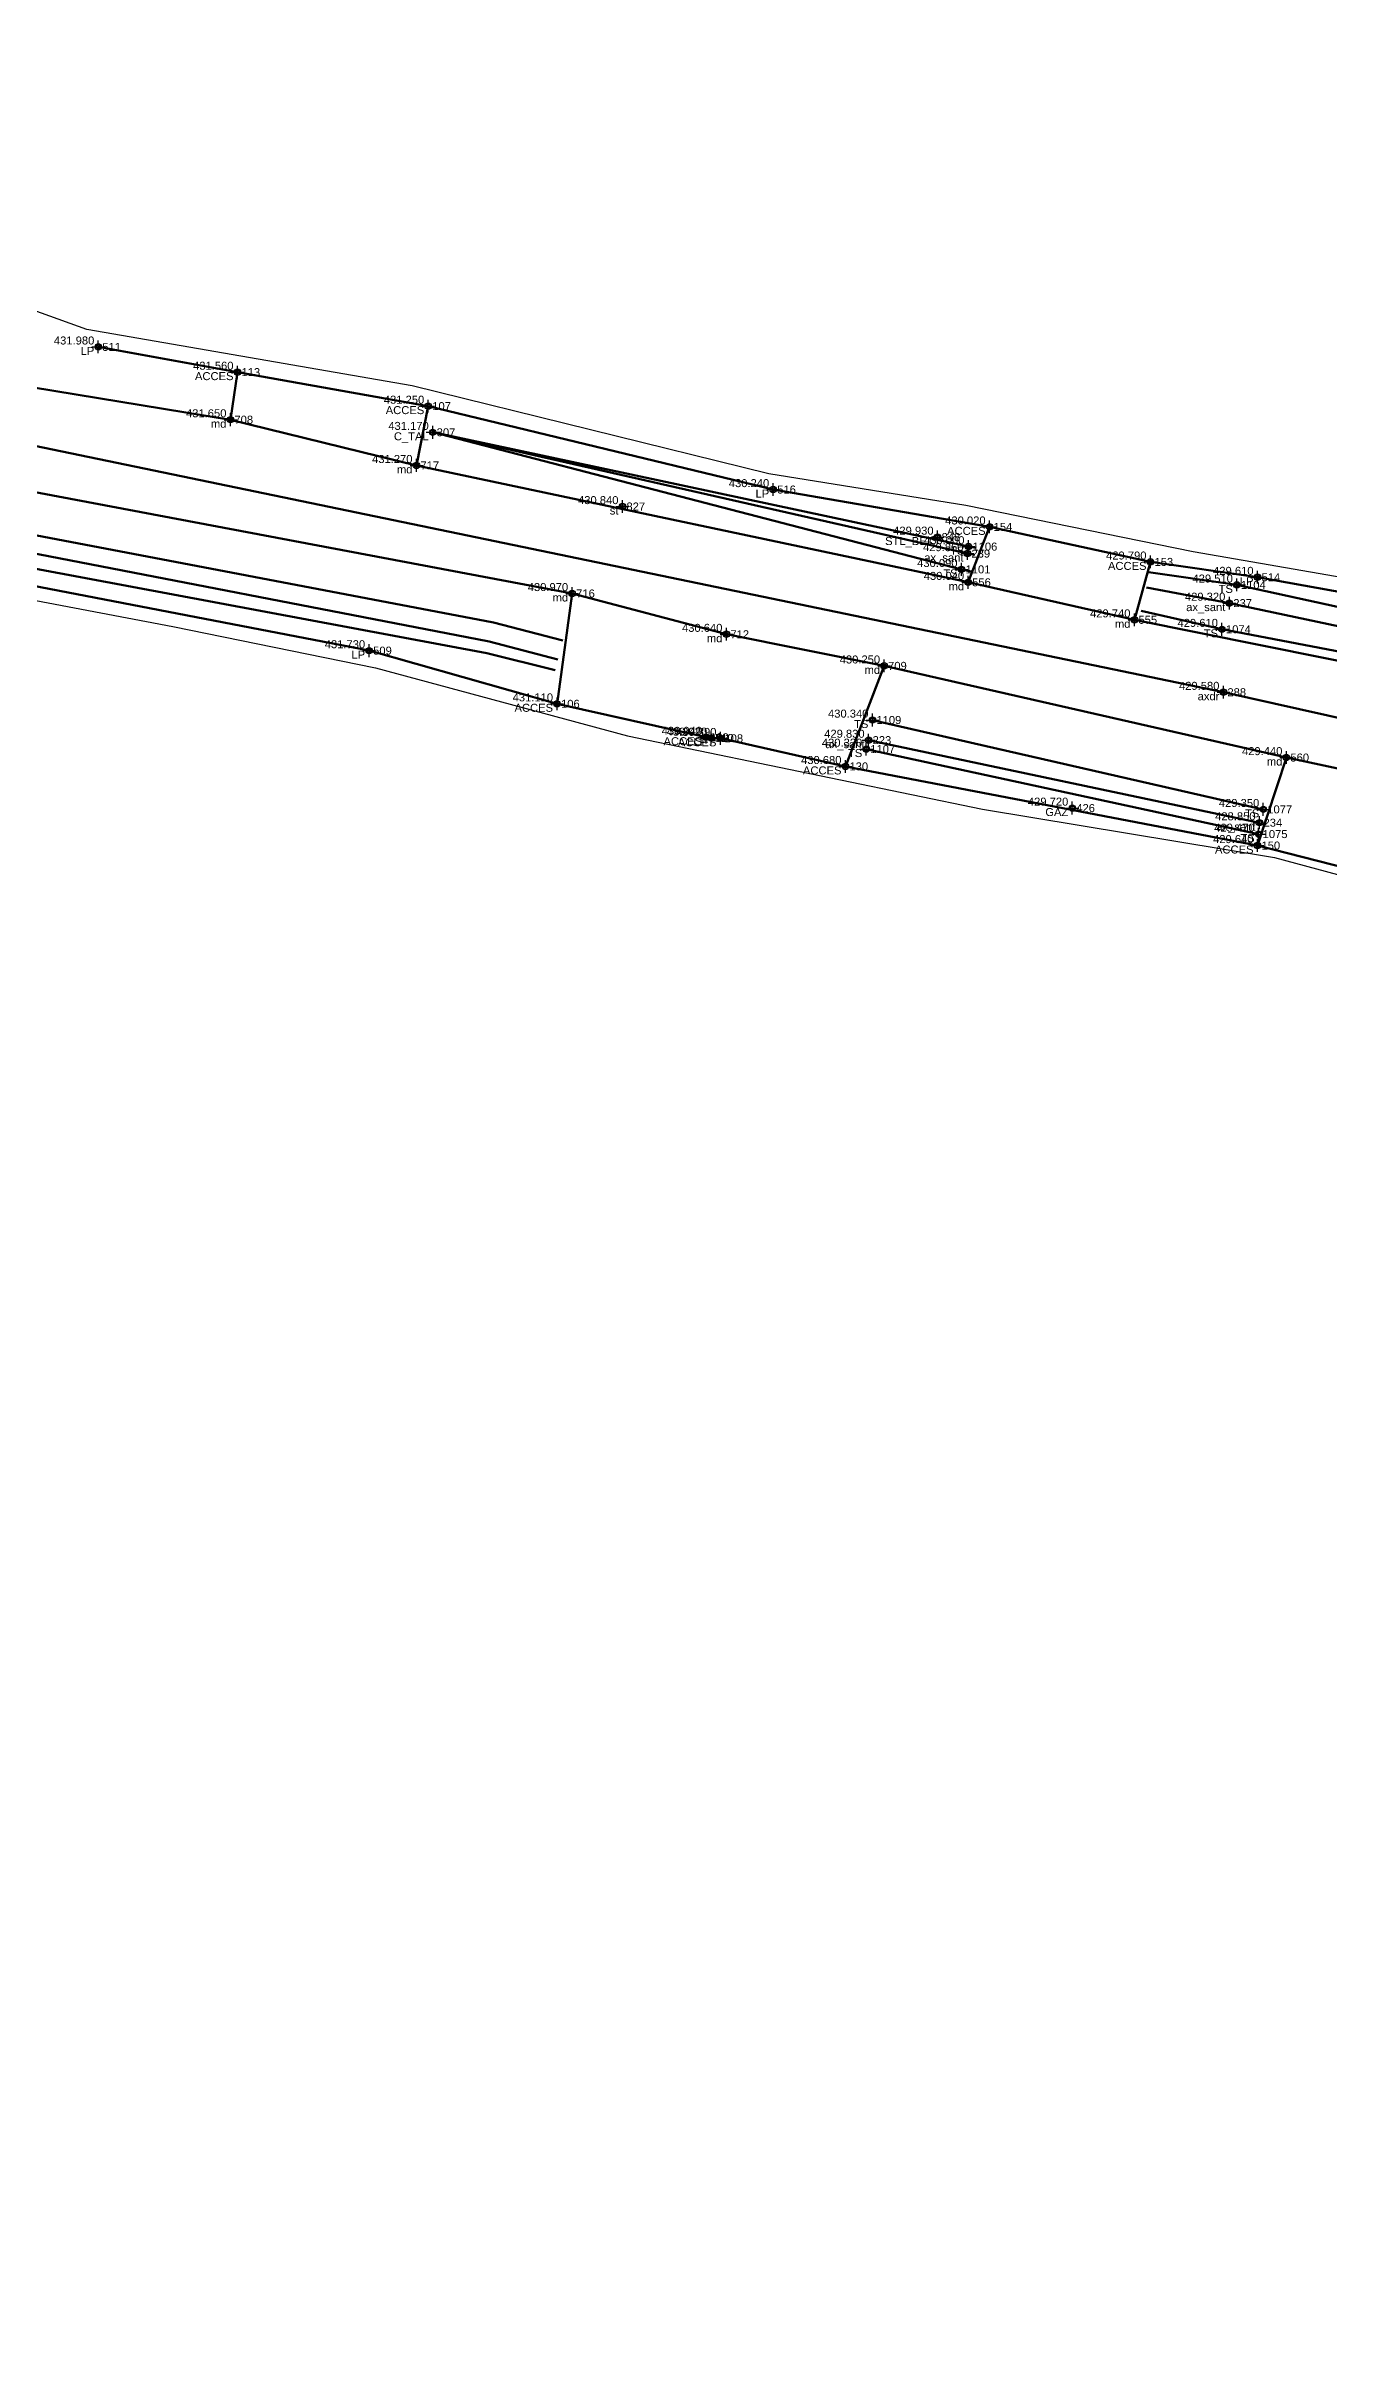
# Model space of a CAD drawing. Extents: x 396921 to 401273, y 555385 to 556691.
# Drawn here: x 397087.5 to 397127.6, y 556612.1 to 556683.8 of the extents above; entities that cross this region are included whole.
import ezdxf
from ezdxf.enums import TextEntityAlignment as Align

# ---------------------------------------------------------------- set-up
doc = ezdxf.new("R2010")
doc.units = 0
doc.header["$PDMODE"] = 34
doc.header["$PDSIZE"] = 0.2
for name, color, linetype in [('Boundary', 30, 'Continuous'), ('TOPO_CERC', 1, 'Continuous'), ('TOPO_CODE', 7, 'Continuous'), ('TOPO_ELEVATION', 7, 'Continuous'), ('TOPO_POINT_ID', 7, 'Continuous'), ('TOPO_POINTS', 7, 'Continuous'), ('TOPO_SYMBOL', 1, 'Continuous')]:
    doc.layers.add(name, color=color, linetype=linetype)
doc.layers.add('RO-LINES-LIN', color=7, linetype='Continuous', lineweight=25)
doc.styles.get("Standard").update_dxf_attribs({"font": 'arial.ttf'})

# ---------------------------------------------------------------- blocks, each defined once
blk = doc.blocks.new('PUNCTOPO')
at = {"layer": 'TOPO_CERC'}
blk.add_circle((0, 0), 0.25, dxfattribs=at)
at = {"layer": 'TOPO_SYMBOL'}
blk.add_point((0, 0), dxfattribs=at)

msp = doc.modelspace()

# ---------------------------------------------------------------- linework, layer by layer
at = {"layer": 'Boundary'}
for points in [[(397390.399, 556632.578), (397356.519, 556643.552), (397324.524, 556655.064), (397305.356, 556659.811), (397263.768, 556669.917), (397237.952, 556675.441), (397232.415, 556676.579), (397228.374, 556671.221), (397225.482, 556672.412), (397208.629, 556666.324), (397187.514, 556659.938), (397167.587, 556660.448), (397154.639, 556662.361), (397146.898, 556663.891), (397123.352, 556667.975), (397116.249, 556669.421), (397110.095, 556670.414), (397098.96, 556673.16), (397088.794, 556674.922), (397085.063, 556676.265)], [(397080.832, 556667.663), (397091.479, 556665.646), (397097.806, 556664.354), (397105.684, 556662.23), (397116.771, 556659.93), (397125.889, 556658.424), (397136.922, 556655.441), (397143.96, 556653.593), (397148.975, 556652.289), (397161.339, 556649.919), (397165.412, 556649.78), (397187.334, 556650.397), (397193.286, 556650.672), (397208.428, 556652.125), (397214.406, 556652.655), (397230.791, 556654.117)]]:
    msp.add_lwpolyline(points, dxfattribs=at)
at = {"layer": 'RO-LINES-LIN', "lineweight": 50}
for points in [[(397422.389, 556612.098, 403.37), (397362.233, 556633.672, 407.49), (397323.4, 556647.15, 410.92), (397301.82, 556652.167, 412.53), (397288.032, 556655.693, 413.73), (397275.785, 556658.077, 414.92), (397251.177, 556662.586, 417.88), (397244.36, 556663.188, 418.67), (397232.668, 556662.459, 419.94), (397207.011, 556657.761, 422.19), (397187.117, 556655.703, 423.93), (397149.289, 556657.998, 427.68), (397124.293, 556663.588, 429.58), (397086.569, 556671.417, 432.33), (397058.919, 556672.151, 434.85), (397051.505, 556671.579, 435.43), (397026.182, 556669.28, 437.08), (396989.486, 556677.616, 438.9), (396979.834, 556678.246, 439.48), (396949.033, 556683.784, 440.81)], [(397093.501, 556673.59, 431.56), (397089.154, 556674.379, 431.98)], [(397099.459, 556672.528, 431.25), (397099.091, 556670.676, 431.27), (397093.281, 556672.104, 431.65), (397093.501, 556673.59, 431.56), (397099.459, 556672.528, 431.25)], [(397086.365, 556673.234, 432.34), (397093.281, 556672.104, 431.65), (397099.091, 556670.676, 431.27), (397116.32, 556667.023, 430.04), (397121.515, 556665.852, 429.74), (397149.214, 556660.275, 427.74), (397155.085, 556658.902, 427.18), (397187.257, 556657.509, 423.91), (397206.468, 556659.766, 422.19), (397225.345, 556663.419, 420.63), (397232.44, 556664.817, 420), (397238.234, 556666.087, 419.41), (397244.082, 556665.437, 418.76), (397253.348, 556664.962, 417.67), (397260.555, 556663.39, 416.8), (397271.549, 556661.259, 415.44), (397274.129, 556661.608, 415.08), (397275.161, 556665.656, 415.07)], [(397116.991, 556668.755, 430.02), (397110.233, 556669.922, 430.24), (397099.459, 556672.528, 431.25)], [(397099.598, 556671.71, 431.17), (397116.33, 556668.139, 430), (397116.566, 556668.105, 429.986)], [(397099.598, 556671.71, 431.17), (397116.299, 556667.921, 429.86), (397116.533, 556667.877, 429.845)], [(397116.414, 556667.358, 430.072), (397116.115, 556667.427, 430.09), (397099.598, 556671.71, 431.17)], [(397075.435, 556670.645, 433.52), (397079.849, 556669.995, 433.05), (397086.089, 556668.705, 432.26), (397101.493, 556665.764, 431.181), (397103.662, 556665.206, 431.027)], [(397075.452, 556670.188, 432.98), (397079.929, 556669.535, 432.55), (397085.972, 556668.148, 431.85), (397101.361, 556665.169, 430.716), (397103.509, 556664.611, 430.555)], [(397232.803, 556660.136, 420), (397226.234, 556658.389, 420.62), (397212.974, 556656.575, 421.68), (397207.175, 556656.004, 422.17), (397193.178, 556654.417, 423.38), (397187.087, 556653.84, 423.94), (397165.416, 556653.916, 426.03), (397161.484, 556654.268, 426.46), (397155.333, 556655.138, 427.05), (397149.428, 556656.075, 427.66), (397144.549, 556657.212, 428.07), (397130.489, 556660.645, 429.15), (397126.26, 556661.548, 429.44), (397113.696, 556664.412, 430.25), (397108.771, 556665.4, 430.64), (397103.953, 556666.674, 430.97), (397086.411, 556669.988, 432.31)], [(397103.423, 556664.273, 431.128), (397101.288, 556664.813, 431.305), (397085.855, 556667.698, 432.57), (397079.888, 556669.076, 433.12), (397075.392, 556669.732, 433.52)], [(397103.481, 556663.227, 431.11), (397097.613, 556664.888, 431.73), (397085.343, 556667.254, 433.14), (397080.538, 556668.192, 433.26), (397075.049, 556668.327, 434.07)], [(397116.32, 556667.023, 430.04), (397116.991, 556668.755, 430.02), (397122.016, 556667.66, 429.79), (397121.515, 556665.852, 429.74)], [(397149.206, 556662.893, 427.93), (397125.359, 556667.181, 429.61), (397122.016, 556667.66, 429.79)], [(397121.957, 556667.335, 429.671), (397124.714, 556666.941, 429.51), (397148.867, 556661.66, 427.78)], [(397113.696, 556664.412, 430.25), (397112.489, 556661.27, 430.68), (397108.584, 556662.148, 430.89), (397108.292, 556662.157, 430.92), (397108.135, 556662.182, 430.94), (397103.481, 556663.227, 431.11), (397103.953, 556666.674, 430.97)], [(397121.89, 556666.863, 429.491), (397124.478, 556666.373, 429.32), (397148.823, 556661.203, 427.41)], [(397148.866, 556660.846, 427.7), (397124.247, 556665.555, 429.61), (397121.723, 556666.136, 429.759)], [(397113.331, 556662.72, 430.34), (397125.538, 556659.928, 429.35)], [(397113.212, 556662.091, 429.83), (397125.421, 556659.512, 428.85)], [(397125.358, 556658.799, 429.64), (397112.489, 556661.27, 430.68), (397112.489, 556661.27, 430.68), (397112.489, 556661.27, 430.68)], [(397125.393, 556659.156, 429.47), (397113.139, 556661.812, 430.32)], [(397130.489, 556660.645, 429.15), (397129.55, 556657.722, 429.56), (397125.358, 556658.799, 429.64), (397126.26, 556661.548, 429.44)]]:
    msp.add_polyline3d(points, dxfattribs=at)

# ---------------------------------------------------------------- block references
at = {"layer": 'TOPO_POINTS'}
ref = msp.add_blockref('PUNCTOPO', (397089.154, 556674.379, 431.98), dxfattribs=dict(at, xscale=0.25, yscale=0.25, zscale=0.25))
ref.add_attrib('POINT', '511', dxfattribs={"layer": 'TOPO_POINT_ID', "height": 0.25}).set_placement((397089.279, 556674.379, 431.98), align=Align.MIDDLE_LEFT)
ref.add_attrib('ELEVATION', '431.980', dxfattribs={"layer": 'TOPO_ELEVATION', "height": 0.25}).set_placement((397089.029, 556674.379, 431.98), align=Align.BOTTOM_RIGHT)
ref.add_attrib('CODE', 'LP', dxfattribs={"layer": 'TOPO_CODE', "height": 0.25}).set_placement((397089.029, 556674.379, 431.98), align=Align.TOP_RIGHT)
ref = msp.add_blockref('PUNCTOPO', (397093.501, 556673.59, 431.56), dxfattribs=dict(at, xscale=0.25, yscale=0.25, zscale=0.25))
ref.add_attrib('POINT', '113', dxfattribs={"layer": 'TOPO_POINT_ID', "height": 0.25}).set_placement((397093.626, 556673.59, 431.56), align=Align.MIDDLE_LEFT)
ref.add_attrib('ELEVATION', '431.560', dxfattribs={"layer": 'TOPO_ELEVATION', "height": 0.25}).set_placement((397093.376, 556673.59, 431.56), align=Align.BOTTOM_RIGHT)
ref.add_attrib('CODE', 'ACCES', dxfattribs={"layer": 'TOPO_CODE', "height": 0.25}).set_placement((397093.376, 556673.59, 431.56), align=Align.TOP_RIGHT)
ref = msp.add_blockref('PUNCTOPO', (397099.459, 556672.528, 431.25), dxfattribs=dict(at, xscale=0.25, yscale=0.25, zscale=0.25))
ref.add_attrib('POINT', '107', dxfattribs={"layer": 'TOPO_POINT_ID', "height": 0.25}).set_placement((397099.584, 556672.528, 431.25), align=Align.MIDDLE_LEFT)
ref.add_attrib('ELEVATION', '431.250', dxfattribs={"layer": 'TOPO_ELEVATION', "height": 0.25}).set_placement((397099.334, 556672.528, 431.25), align=Align.BOTTOM_RIGHT)
ref.add_attrib('CODE', 'ACCES', dxfattribs={"layer": 'TOPO_CODE', "height": 0.25}).set_placement((397099.334, 556672.528, 431.25), align=Align.TOP_RIGHT)
ref = msp.add_blockref('PUNCTOPO', (397093.281, 556672.104, 431.65), dxfattribs=dict(at, xscale=0.25, yscale=0.25, zscale=0.25))
ref.add_attrib('POINT', '708', dxfattribs={"layer": 'TOPO_POINT_ID', "height": 0.25}).set_placement((397093.406, 556672.104, 431.65), align=Align.MIDDLE_LEFT)
ref.add_attrib('ELEVATION', '431.650', dxfattribs={"layer": 'TOPO_ELEVATION', "height": 0.25}).set_placement((397093.156, 556672.104, 431.65), align=Align.BOTTOM_RIGHT)
ref.add_attrib('CODE', 'md', dxfattribs={"layer": 'TOPO_CODE', "height": 0.25}).set_placement((397093.156, 556672.104, 431.65), align=Align.TOP_RIGHT)
ref = msp.add_blockref('PUNCTOPO', (397099.598, 556671.71, 431.17), dxfattribs=dict(at, xscale=0.25, yscale=0.25, zscale=0.25))
ref.add_attrib('POINT', '307', dxfattribs={"layer": 'TOPO_POINT_ID', "height": 0.25}).set_placement((397099.723, 556671.71, 431.17), align=Align.MIDDLE_LEFT)
ref.add_attrib('ELEVATION', '431.170', dxfattribs={"layer": 'TOPO_ELEVATION', "height": 0.25}).set_placement((397099.473, 556671.71, 431.17), align=Align.BOTTOM_RIGHT)
ref.add_attrib('CODE', 'C_TAL', dxfattribs={"layer": 'TOPO_CODE', "height": 0.25}).set_placement((397099.473, 556671.71, 431.17), align=Align.TOP_RIGHT)
ref = msp.add_blockref('PUNCTOPO', (397099.091, 556670.676, 431.27), dxfattribs=dict(at, xscale=0.25, yscale=0.25, zscale=0.25))
ref.add_attrib('POINT', '717', dxfattribs={"layer": 'TOPO_POINT_ID', "height": 0.25}).set_placement((397099.216, 556670.676, 431.27), align=Align.MIDDLE_LEFT)
ref.add_attrib('ELEVATION', '431.270', dxfattribs={"layer": 'TOPO_ELEVATION', "height": 0.25}).set_placement((397098.966, 556670.676, 431.27), align=Align.BOTTOM_RIGHT)
ref.add_attrib('CODE', 'md', dxfattribs={"layer": 'TOPO_CODE', "height": 0.25}).set_placement((397098.966, 556670.676, 431.27), align=Align.TOP_RIGHT)
ref = msp.add_blockref('PUNCTOPO', (397110.233, 556669.922, 430.24), dxfattribs=dict(at, xscale=0.25, yscale=0.25, zscale=0.25))
ref.add_attrib('POINT', '516', dxfattribs={"layer": 'TOPO_POINT_ID', "height": 0.25}).set_placement((397110.358, 556669.922, 430.24), align=Align.MIDDLE_LEFT)
ref.add_attrib('ELEVATION', '430.240', dxfattribs={"layer": 'TOPO_ELEVATION', "height": 0.25}).set_placement((397110.108, 556669.922, 430.24), align=Align.BOTTOM_RIGHT)
ref.add_attrib('CODE', 'LP', dxfattribs={"layer": 'TOPO_CODE', "height": 0.25}).set_placement((397110.108, 556669.922, 430.24), align=Align.TOP_RIGHT)
ref = msp.add_blockref('PUNCTOPO', (397105.524, 556669.391, 430.84), dxfattribs=dict(at, xscale=0.25, yscale=0.25, zscale=0.25))
ref.add_attrib('POINT', '827', dxfattribs={"layer": 'TOPO_POINT_ID', "height": 0.25}).set_placement((397105.649, 556669.391, 430.84), align=Align.MIDDLE_LEFT)
ref.add_attrib('ELEVATION', '430.840', dxfattribs={"layer": 'TOPO_ELEVATION', "height": 0.25}).set_placement((397105.399, 556669.391, 430.84), align=Align.BOTTOM_RIGHT)
ref.add_attrib('CODE', 'st', dxfattribs={"layer": 'TOPO_CODE', "height": 0.25}).set_placement((397105.399, 556669.391, 430.84), align=Align.TOP_RIGHT)
ref = msp.add_blockref('PUNCTOPO', (397116.991, 556668.755, 430.02), dxfattribs=dict(at, xscale=0.25, yscale=0.25, zscale=0.25))
ref.add_attrib('POINT', '154', dxfattribs={"layer": 'TOPO_POINT_ID', "height": 0.25}).set_placement((397117.116, 556668.755, 430.02), align=Align.MIDDLE_LEFT)
ref.add_attrib('ELEVATION', '430.020', dxfattribs={"layer": 'TOPO_ELEVATION', "height": 0.25}).set_placement((397116.866, 556668.755, 430.02), align=Align.BOTTOM_RIGHT)
ref.add_attrib('CODE', 'ACCES', dxfattribs={"layer": 'TOPO_CODE', "height": 0.25}).set_placement((397116.866, 556668.755, 430.02), align=Align.TOP_RIGHT)
ref = msp.add_blockref('PUNCTOPO', (397115.366, 556668.437, 429.93), dxfattribs=dict(at, xscale=0.25, yscale=0.25, zscale=0.25))
ref.add_attrib('POINT', '848', dxfattribs={"layer": 'TOPO_POINT_ID', "height": 0.25}).set_placement((397115.491, 556668.437, 429.93), align=Align.MIDDLE_LEFT)
ref.add_attrib('ELEVATION', '429.930', dxfattribs={"layer": 'TOPO_ELEVATION', "height": 0.25}).set_placement((397115.241, 556668.437, 429.93), align=Align.BOTTOM_RIGHT)
ref.add_attrib('CODE', 'STL_BET', dxfattribs={"layer": 'TOPO_CODE', "height": 0.25}).set_placement((397115.241, 556668.437, 429.93), align=Align.TOP_RIGHT)
ref = msp.add_blockref('PUNCTOPO', (397116.33, 556668.139, 430), dxfattribs=dict(at, xscale=0.25, yscale=0.25, zscale=0.25))
ref.add_attrib('POINT', '1106', dxfattribs={"layer": 'TOPO_POINT_ID', "height": 0.25}).set_placement((397116.455, 556668.139, 430), align=Align.MIDDLE_LEFT)
ref.add_attrib('ELEVATION', '430.000', dxfattribs={"layer": 'TOPO_ELEVATION', "height": 0.25}).set_placement((397116.205, 556668.139, 430), align=Align.BOTTOM_RIGHT)
ref.add_attrib('CODE', 'TS', dxfattribs={"layer": 'TOPO_CODE', "height": 0.25}).set_placement((397116.205, 556668.139, 430), align=Align.TOP_RIGHT)
ref = msp.add_blockref('PUNCTOPO', (397116.115, 556667.427, 430.09), dxfattribs=dict(at, xscale=0.25, yscale=0.25, zscale=0.25))
ref.add_attrib('POINT', '1101', dxfattribs={"layer": 'TOPO_POINT_ID', "height": 0.25}).set_placement((397116.24, 556667.427, 430.09), align=Align.MIDDLE_LEFT)
ref.add_attrib('ELEVATION', '430.090', dxfattribs={"layer": 'TOPO_ELEVATION', "height": 0.25}).set_placement((397115.99, 556667.427, 430.09), align=Align.BOTTOM_RIGHT)
ref.add_attrib('CODE', 'TS', dxfattribs={"layer": 'TOPO_CODE', "height": 0.25}).set_placement((397115.99, 556667.427, 430.09), align=Align.TOP_RIGHT)
ref = msp.add_blockref('PUNCTOPO', (397116.299, 556667.921, 429.86), dxfattribs=dict(at, xscale=0.25, yscale=0.25, zscale=0.25))
ref.add_attrib('POINT', '239', dxfattribs={"layer": 'TOPO_POINT_ID', "height": 0.25}).set_placement((397116.424, 556667.921, 429.86), align=Align.MIDDLE_LEFT)
ref.add_attrib('ELEVATION', '429.860', dxfattribs={"layer": 'TOPO_ELEVATION', "height": 0.25}).set_placement((397116.174, 556667.921, 429.86), align=Align.BOTTOM_RIGHT)
ref.add_attrib('CODE', 'ax_sant', dxfattribs={"layer": 'TOPO_CODE', "height": 0.25}).set_placement((397116.174, 556667.921, 429.86), align=Align.TOP_RIGHT)
ref = msp.add_blockref('PUNCTOPO', (397122.016, 556667.66, 429.79), dxfattribs=dict(at, xscale=0.25, yscale=0.25, zscale=0.25))
ref.add_attrib('POINT', '153', dxfattribs={"layer": 'TOPO_POINT_ID', "height": 0.25}).set_placement((397122.141, 556667.66, 429.79), align=Align.MIDDLE_LEFT)
ref.add_attrib('ELEVATION', '429.790', dxfattribs={"layer": 'TOPO_ELEVATION', "height": 0.25}).set_placement((397121.891, 556667.66, 429.79), align=Align.BOTTOM_RIGHT)
ref.add_attrib('CODE', 'ACCES', dxfattribs={"layer": 'TOPO_CODE', "height": 0.25}).set_placement((397121.891, 556667.66, 429.79), align=Align.TOP_RIGHT)
ref = msp.add_blockref('PUNCTOPO', (397103.953, 556666.674, 430.97), dxfattribs=dict(at, xscale=0.25, yscale=0.25, zscale=0.25))
ref.add_attrib('POINT', '716', dxfattribs={"layer": 'TOPO_POINT_ID', "height": 0.25}).set_placement((397104.078, 556666.674, 430.97), align=Align.MIDDLE_LEFT)
ref.add_attrib('ELEVATION', '430.970', dxfattribs={"layer": 'TOPO_ELEVATION', "height": 0.25}).set_placement((397103.828, 556666.674, 430.97), align=Align.BOTTOM_RIGHT)
ref.add_attrib('CODE', 'md', dxfattribs={"layer": 'TOPO_CODE', "height": 0.25}).set_placement((397103.828, 556666.674, 430.97), align=Align.TOP_RIGHT)
ref = msp.add_blockref('PUNCTOPO', (397116.32, 556667.023, 430.04), dxfattribs=dict(at, xscale=0.25, yscale=0.25, zscale=0.25))
ref.add_attrib('POINT', '556', dxfattribs={"layer": 'TOPO_POINT_ID', "height": 0.25}).set_placement((397116.445, 556667.023, 430.04), align=Align.MIDDLE_LEFT)
ref.add_attrib('ELEVATION', '430.040', dxfattribs={"layer": 'TOPO_ELEVATION', "height": 0.25}).set_placement((397116.195, 556667.023, 430.04), align=Align.BOTTOM_RIGHT)
ref.add_attrib('CODE', 'md', dxfattribs={"layer": 'TOPO_CODE', "height": 0.25}).set_placement((397116.195, 556667.023, 430.04), align=Align.TOP_RIGHT)
ref = msp.add_blockref('PUNCTOPO', (397124.714, 556666.941, 429.51), dxfattribs=dict(at, xscale=0.25, yscale=0.25, zscale=0.25))
ref.add_attrib('POINT', '1104', dxfattribs={"layer": 'TOPO_POINT_ID', "height": 0.25}).set_placement((397124.839, 556666.941, 429.51), align=Align.MIDDLE_LEFT)
ref.add_attrib('ELEVATION', '429.510', dxfattribs={"layer": 'TOPO_ELEVATION', "height": 0.25}).set_placement((397124.589, 556666.941, 429.51), align=Align.BOTTOM_RIGHT)
ref.add_attrib('CODE', 'TS', dxfattribs={"layer": 'TOPO_CODE', "height": 0.25}).set_placement((397124.589, 556666.941, 429.51), align=Align.TOP_RIGHT)
ref = msp.add_blockref('PUNCTOPO', (397125.359, 556667.181, 429.61), dxfattribs=dict(at, xscale=0.25, yscale=0.25, zscale=0.25))
ref.add_attrib('POINT', '514', dxfattribs={"layer": 'TOPO_POINT_ID', "height": 0.25}).set_placement((397125.484, 556667.181, 429.61), align=Align.MIDDLE_LEFT)
ref.add_attrib('ELEVATION', '429.610', dxfattribs={"layer": 'TOPO_ELEVATION', "height": 0.25}).set_placement((397125.234, 556667.181, 429.61), align=Align.BOTTOM_RIGHT)
ref.add_attrib('CODE', 'LP', dxfattribs={"layer": 'TOPO_CODE', "height": 0.25}).set_placement((397125.234, 556667.181, 429.61), align=Align.TOP_RIGHT)
ref = msp.add_blockref('PUNCTOPO', (397121.515, 556665.852, 429.74), dxfattribs=dict(at, xscale=0.25, yscale=0.25, zscale=0.25))
ref.add_attrib('POINT', '555', dxfattribs={"layer": 'TOPO_POINT_ID', "height": 0.25}).set_placement((397121.64, 556665.852, 429.74), align=Align.MIDDLE_LEFT)
ref.add_attrib('ELEVATION', '429.740', dxfattribs={"layer": 'TOPO_ELEVATION', "height": 0.25}).set_placement((397121.39, 556665.852, 429.74), align=Align.BOTTOM_RIGHT)
ref.add_attrib('CODE', 'md', dxfattribs={"layer": 'TOPO_CODE', "height": 0.25}).set_placement((397121.39, 556665.852, 429.74), align=Align.TOP_RIGHT)
ref = msp.add_blockref('PUNCTOPO', (397124.478, 556666.373, 429.32), dxfattribs=dict(at, xscale=0.25, yscale=0.25, zscale=0.25))
ref.add_attrib('POINT', '237', dxfattribs={"layer": 'TOPO_POINT_ID', "height": 0.25}).set_placement((397124.603, 556666.373, 429.32), align=Align.MIDDLE_LEFT)
ref.add_attrib('ELEVATION', '429.320', dxfattribs={"layer": 'TOPO_ELEVATION', "height": 0.25}).set_placement((397124.353, 556666.373, 429.32), align=Align.BOTTOM_RIGHT)
ref.add_attrib('CODE', 'ax_sant', dxfattribs={"layer": 'TOPO_CODE', "height": 0.25}).set_placement((397124.353, 556666.373, 429.32), align=Align.TOP_RIGHT)
ref = msp.add_blockref('PUNCTOPO', (397108.771, 556665.4, 430.64), dxfattribs=dict(at, xscale=0.25, yscale=0.25, zscale=0.25))
ref.add_attrib('POINT', '712', dxfattribs={"layer": 'TOPO_POINT_ID', "height": 0.25}).set_placement((397108.896, 556665.4, 430.64), align=Align.MIDDLE_LEFT)
ref.add_attrib('ELEVATION', '430.640', dxfattribs={"layer": 'TOPO_ELEVATION', "height": 0.25}).set_placement((397108.646, 556665.4, 430.64), align=Align.BOTTOM_RIGHT)
ref.add_attrib('CODE', 'md', dxfattribs={"layer": 'TOPO_CODE', "height": 0.25}).set_placement((397108.646, 556665.4, 430.64), align=Align.TOP_RIGHT)
ref = msp.add_blockref('PUNCTOPO', (397124.247, 556665.555, 429.61), dxfattribs=dict(at, xscale=0.25, yscale=0.25, zscale=0.25))
ref.add_attrib('POINT', '1074', dxfattribs={"layer": 'TOPO_POINT_ID', "height": 0.25}).set_placement((397124.372, 556665.555, 429.61), align=Align.MIDDLE_LEFT)
ref.add_attrib('ELEVATION', '429.610', dxfattribs={"layer": 'TOPO_ELEVATION', "height": 0.25}).set_placement((397124.122, 556665.555, 429.61), align=Align.BOTTOM_RIGHT)
ref.add_attrib('CODE', 'TS', dxfattribs={"layer": 'TOPO_CODE', "height": 0.25}).set_placement((397124.122, 556665.555, 429.61), align=Align.TOP_RIGHT)
ref = msp.add_blockref('PUNCTOPO', (397097.613, 556664.888, 431.73), dxfattribs=dict(at, xscale=0.25, yscale=0.25, zscale=0.25))
ref.add_attrib('POINT', '509', dxfattribs={"layer": 'TOPO_POINT_ID', "height": 0.25}).set_placement((397097.738, 556664.888, 431.73), align=Align.MIDDLE_LEFT)
ref.add_attrib('ELEVATION', '431.730', dxfattribs={"layer": 'TOPO_ELEVATION', "height": 0.25}).set_placement((397097.488, 556664.888, 431.73), align=Align.BOTTOM_RIGHT)
ref.add_attrib('CODE', 'LP', dxfattribs={"layer": 'TOPO_CODE', "height": 0.25}).set_placement((397097.488, 556664.888, 431.73), align=Align.TOP_RIGHT)
ref = msp.add_blockref('PUNCTOPO', (397113.696, 556664.412, 430.25), dxfattribs=dict(at, xscale=0.25, yscale=0.25, zscale=0.25))
ref.add_attrib('POINT', '709', dxfattribs={"layer": 'TOPO_POINT_ID', "height": 0.25}).set_placement((397113.821, 556664.412, 430.25), align=Align.MIDDLE_LEFT)
ref.add_attrib('ELEVATION', '430.250', dxfattribs={"layer": 'TOPO_ELEVATION', "height": 0.25}).set_placement((397113.571, 556664.412, 430.25), align=Align.BOTTOM_RIGHT)
ref.add_attrib('CODE', 'md', dxfattribs={"layer": 'TOPO_CODE', "height": 0.25}).set_placement((397113.571, 556664.412, 430.25), align=Align.TOP_RIGHT)
ref = msp.add_blockref('PUNCTOPO', (397103.481, 556663.227, 431.11), dxfattribs=dict(at, xscale=0.25, yscale=0.25, zscale=0.25))
ref.add_attrib('POINT', '106', dxfattribs={"layer": 'TOPO_POINT_ID', "height": 0.25}).set_placement((397103.606, 556663.227, 431.11), align=Align.MIDDLE_LEFT)
ref.add_attrib('ELEVATION', '431.110', dxfattribs={"layer": 'TOPO_ELEVATION', "height": 0.25}).set_placement((397103.356, 556663.227, 431.11), align=Align.BOTTOM_RIGHT)
ref.add_attrib('CODE', 'ACCES', dxfattribs={"layer": 'TOPO_CODE', "height": 0.25}).set_placement((397103.356, 556663.227, 431.11), align=Align.TOP_RIGHT)
ref = msp.add_blockref('PUNCTOPO', (397124.293, 556663.588, 429.58), dxfattribs=dict(at, xscale=0.25, yscale=0.25, zscale=0.25))
ref.add_attrib('POINT', '288', dxfattribs={"layer": 'TOPO_POINT_ID', "height": 0.25}).set_placement((397124.418, 556663.588, 429.58), align=Align.MIDDLE_LEFT)
ref.add_attrib('ELEVATION', '429.580', dxfattribs={"layer": 'TOPO_ELEVATION', "height": 0.25}).set_placement((397124.168, 556663.588, 429.58), align=Align.BOTTOM_RIGHT)
ref.add_attrib('CODE', 'axdr', dxfattribs={"layer": 'TOPO_CODE', "height": 0.25}).set_placement((397124.168, 556663.588, 429.58), align=Align.TOP_RIGHT)
ref = msp.add_blockref('PUNCTOPO', (397113.331, 556662.72, 430.34), dxfattribs=dict(at, xscale=0.25, yscale=0.25, zscale=0.25))
ref.add_attrib('POINT', '1109', dxfattribs={"layer": 'TOPO_POINT_ID', "height": 0.25}).set_placement((397113.456, 556662.72, 430.34), align=Align.MIDDLE_LEFT)
ref.add_attrib('ELEVATION', '430.340', dxfattribs={"layer": 'TOPO_ELEVATION', "height": 0.25}).set_placement((397113.206, 556662.72, 430.34), align=Align.BOTTOM_RIGHT)
ref.add_attrib('CODE', 'TS', dxfattribs={"layer": 'TOPO_CODE', "height": 0.25}).set_placement((397113.206, 556662.72, 430.34), align=Align.TOP_RIGHT)
ref = msp.add_blockref('PUNCTOPO', (397108.135, 556662.182, 430.94), dxfattribs=dict(at, xscale=0.25, yscale=0.25, zscale=0.25))
ref.add_attrib('POINT', '109', dxfattribs={"layer": 'TOPO_POINT_ID', "height": 0.25}).set_placement((397108.26, 556662.182, 430.94), align=Align.MIDDLE_LEFT)
ref.add_attrib('ELEVATION', '430.940', dxfattribs={"layer": 'TOPO_ELEVATION', "height": 0.25}).set_placement((397108.01, 556662.182, 430.94), align=Align.BOTTOM_RIGHT)
ref.add_attrib('CODE', 'ACCES', dxfattribs={"layer": 'TOPO_CODE', "height": 0.25}).set_placement((397108.01, 556662.182, 430.94), align=Align.TOP_RIGHT)
ref = msp.add_blockref('PUNCTOPO', (397108.292, 556662.157, 430.92), dxfattribs=dict(at, xscale=0.25, yscale=0.25, zscale=0.25))
ref.add_attrib('POINT', '510', dxfattribs={"layer": 'TOPO_POINT_ID', "height": 0.25}).set_placement((397108.417, 556662.157, 430.92), align=Align.MIDDLE_LEFT)
ref.add_attrib('ELEVATION', '430.920', dxfattribs={"layer": 'TOPO_ELEVATION', "height": 0.25}).set_placement((397108.167, 556662.157, 430.92), align=Align.BOTTOM_RIGHT)
ref.add_attrib('CODE', 'LP', dxfattribs={"layer": 'TOPO_CODE', "height": 0.25}).set_placement((397108.167, 556662.157, 430.92), align=Align.TOP_RIGHT)
ref = msp.add_blockref('PUNCTOPO', (397108.584, 556662.148, 430.89), dxfattribs=dict(at, xscale=0.25, yscale=0.25, zscale=0.25))
ref.add_attrib('POINT', '108', dxfattribs={"layer": 'TOPO_POINT_ID', "height": 0.25}).set_placement((397108.709, 556662.148, 430.89), align=Align.MIDDLE_LEFT)
ref.add_attrib('ELEVATION', '430.890', dxfattribs={"layer": 'TOPO_ELEVATION', "height": 0.25}).set_placement((397108.459, 556662.148, 430.89), align=Align.BOTTOM_RIGHT)
ref.add_attrib('CODE', 'ACCES', dxfattribs={"layer": 'TOPO_CODE', "height": 0.25}).set_placement((397108.459, 556662.148, 430.89), align=Align.TOP_RIGHT)
ref = msp.add_blockref('PUNCTOPO', (397113.139, 556661.812, 430.32), dxfattribs=dict(at, xscale=0.25, yscale=0.25, zscale=0.25))
ref.add_attrib('POINT', '1107', dxfattribs={"layer": 'TOPO_POINT_ID', "height": 0.25}).set_placement((397113.264, 556661.812, 430.32), align=Align.MIDDLE_LEFT)
ref.add_attrib('ELEVATION', '430.320', dxfattribs={"layer": 'TOPO_ELEVATION', "height": 0.25}).set_placement((397113.014, 556661.812, 430.32), align=Align.BOTTOM_RIGHT)
ref.add_attrib('CODE', 'TS', dxfattribs={"layer": 'TOPO_CODE', "height": 0.25}).set_placement((397113.014, 556661.812, 430.32), align=Align.TOP_RIGHT)
ref = msp.add_blockref('PUNCTOPO', (397113.212, 556662.091, 429.83), dxfattribs=dict(at, xscale=0.25, yscale=0.25, zscale=0.25))
ref.add_attrib('POINT', '223', dxfattribs={"layer": 'TOPO_POINT_ID', "height": 0.25}).set_placement((397113.337, 556662.091, 429.83), align=Align.MIDDLE_LEFT)
ref.add_attrib('ELEVATION', '429.830', dxfattribs={"layer": 'TOPO_ELEVATION', "height": 0.25}).set_placement((397113.087, 556662.091, 429.83), align=Align.BOTTOM_RIGHT)
ref.add_attrib('CODE', 'ax_sant', dxfattribs={"layer": 'TOPO_CODE', "height": 0.25}).set_placement((397113.087, 556662.091, 429.83), align=Align.TOP_RIGHT)
ref = msp.add_blockref('PUNCTOPO', (397126.26, 556661.548, 429.44), dxfattribs=dict(at, xscale=0.25, yscale=0.25, zscale=0.25))
ref.add_attrib('POINT', '560', dxfattribs={"layer": 'TOPO_POINT_ID', "height": 0.25}).set_placement((397126.385, 556661.548, 429.44), align=Align.MIDDLE_LEFT)
ref.add_attrib('ELEVATION', '429.440', dxfattribs={"layer": 'TOPO_ELEVATION', "height": 0.25}).set_placement((397126.135, 556661.548, 429.44), align=Align.BOTTOM_RIGHT)
ref.add_attrib('CODE', 'md', dxfattribs={"layer": 'TOPO_CODE', "height": 0.25}).set_placement((397126.135, 556661.548, 429.44), align=Align.TOP_RIGHT)
ref = msp.add_blockref('PUNCTOPO', (397112.489, 556661.27, 430.68), dxfattribs=dict(at, xscale=0.25, yscale=0.25, zscale=0.25))
ref.add_attrib('POINT', '130', dxfattribs={"layer": 'TOPO_POINT_ID', "height": 0.25}).set_placement((397112.614, 556661.27, 430.68), align=Align.MIDDLE_LEFT)
ref.add_attrib('ELEVATION', '430.680', dxfattribs={"layer": 'TOPO_ELEVATION', "height": 0.25}).set_placement((397112.364, 556661.27, 430.68), align=Align.BOTTOM_RIGHT)
ref.add_attrib('CODE', 'ACCES', dxfattribs={"layer": 'TOPO_CODE', "height": 0.25}).set_placement((397112.364, 556661.27, 430.68), align=Align.TOP_RIGHT)
ref = msp.add_blockref('PUNCTOPO', (397119.573, 556659.969, 429.72), dxfattribs=dict(at, xscale=0.25, yscale=0.25, zscale=0.25))
ref.add_attrib('POINT', '426', dxfattribs={"layer": 'TOPO_POINT_ID', "height": 0.25}).set_placement((397119.698, 556659.969, 429.72), align=Align.MIDDLE_LEFT)
ref.add_attrib('ELEVATION', '429.720', dxfattribs={"layer": 'TOPO_ELEVATION', "height": 0.25}).set_placement((397119.448, 556659.969, 429.72), align=Align.BOTTOM_RIGHT)
ref.add_attrib('CODE', 'GAZ', dxfattribs={"layer": 'TOPO_CODE', "height": 0.25}).set_placement((397119.448, 556659.969, 429.72), align=Align.TOP_RIGHT)
ref = msp.add_blockref('PUNCTOPO', (397125.421, 556659.512, 428.85), dxfattribs=dict(at, xscale=0.25, yscale=0.25, zscale=0.25))
ref.add_attrib('POINT', '234', dxfattribs={"layer": 'TOPO_POINT_ID', "height": 0.25}).set_placement((397125.546, 556659.512, 428.85), align=Align.MIDDLE_LEFT)
ref.add_attrib('ELEVATION', '428.850', dxfattribs={"layer": 'TOPO_ELEVATION', "height": 0.25}).set_placement((397125.296, 556659.512, 428.85), align=Align.BOTTOM_RIGHT)
ref.add_attrib('CODE', 'ax_sant', dxfattribs={"layer": 'TOPO_CODE', "height": 0.25}).set_placement((397125.296, 556659.512, 428.85), align=Align.TOP_RIGHT)
ref = msp.add_blockref('PUNCTOPO', (397125.538, 556659.928, 429.35), dxfattribs=dict(at, xscale=0.25, yscale=0.25, zscale=0.25))
ref.add_attrib('POINT', '1077', dxfattribs={"layer": 'TOPO_POINT_ID', "height": 0.25}).set_placement((397125.663, 556659.928, 429.35), align=Align.MIDDLE_LEFT)
ref.add_attrib('ELEVATION', '429.350', dxfattribs={"layer": 'TOPO_ELEVATION', "height": 0.25}).set_placement((397125.413, 556659.928, 429.35), align=Align.BOTTOM_RIGHT)
ref.add_attrib('CODE', 'TS', dxfattribs={"layer": 'TOPO_CODE', "height": 0.25}).set_placement((397125.413, 556659.928, 429.35), align=Align.TOP_RIGHT)
ref = msp.add_blockref('PUNCTOPO', (397125.358, 556658.799, 429.64), dxfattribs=dict(at, xscale=0.25, yscale=0.25, zscale=0.25))
ref.add_attrib('POINT', '150', dxfattribs={"layer": 'TOPO_POINT_ID', "height": 0.25}).set_placement((397125.483, 556658.799, 429.64), align=Align.MIDDLE_LEFT)
ref.add_attrib('ELEVATION', '429.640', dxfattribs={"layer": 'TOPO_ELEVATION', "height": 0.25}).set_placement((397125.233, 556658.799, 429.64), align=Align.BOTTOM_RIGHT)
ref.add_attrib('CODE', 'ACCES', dxfattribs={"layer": 'TOPO_CODE', "height": 0.25}).set_placement((397125.233, 556658.799, 429.64), align=Align.TOP_RIGHT)
ref = msp.add_blockref('PUNCTOPO', (397125.393, 556659.156, 429.47), dxfattribs=dict(at, xscale=0.25, yscale=0.25, zscale=0.25))
ref.add_attrib('POINT', '1075', dxfattribs={"layer": 'TOPO_POINT_ID', "height": 0.25}).set_placement((397125.518, 556659.156, 429.47), align=Align.MIDDLE_LEFT)
ref.add_attrib('ELEVATION', '429.470', dxfattribs={"layer": 'TOPO_ELEVATION', "height": 0.25}).set_placement((397125.268, 556659.156, 429.47), align=Align.BOTTOM_RIGHT)
ref.add_attrib('CODE', 'TS', dxfattribs={"layer": 'TOPO_CODE', "height": 0.25}).set_placement((397125.268, 556659.156, 429.47), align=Align.TOP_RIGHT)

doc.saveas('drawing.dxf')
